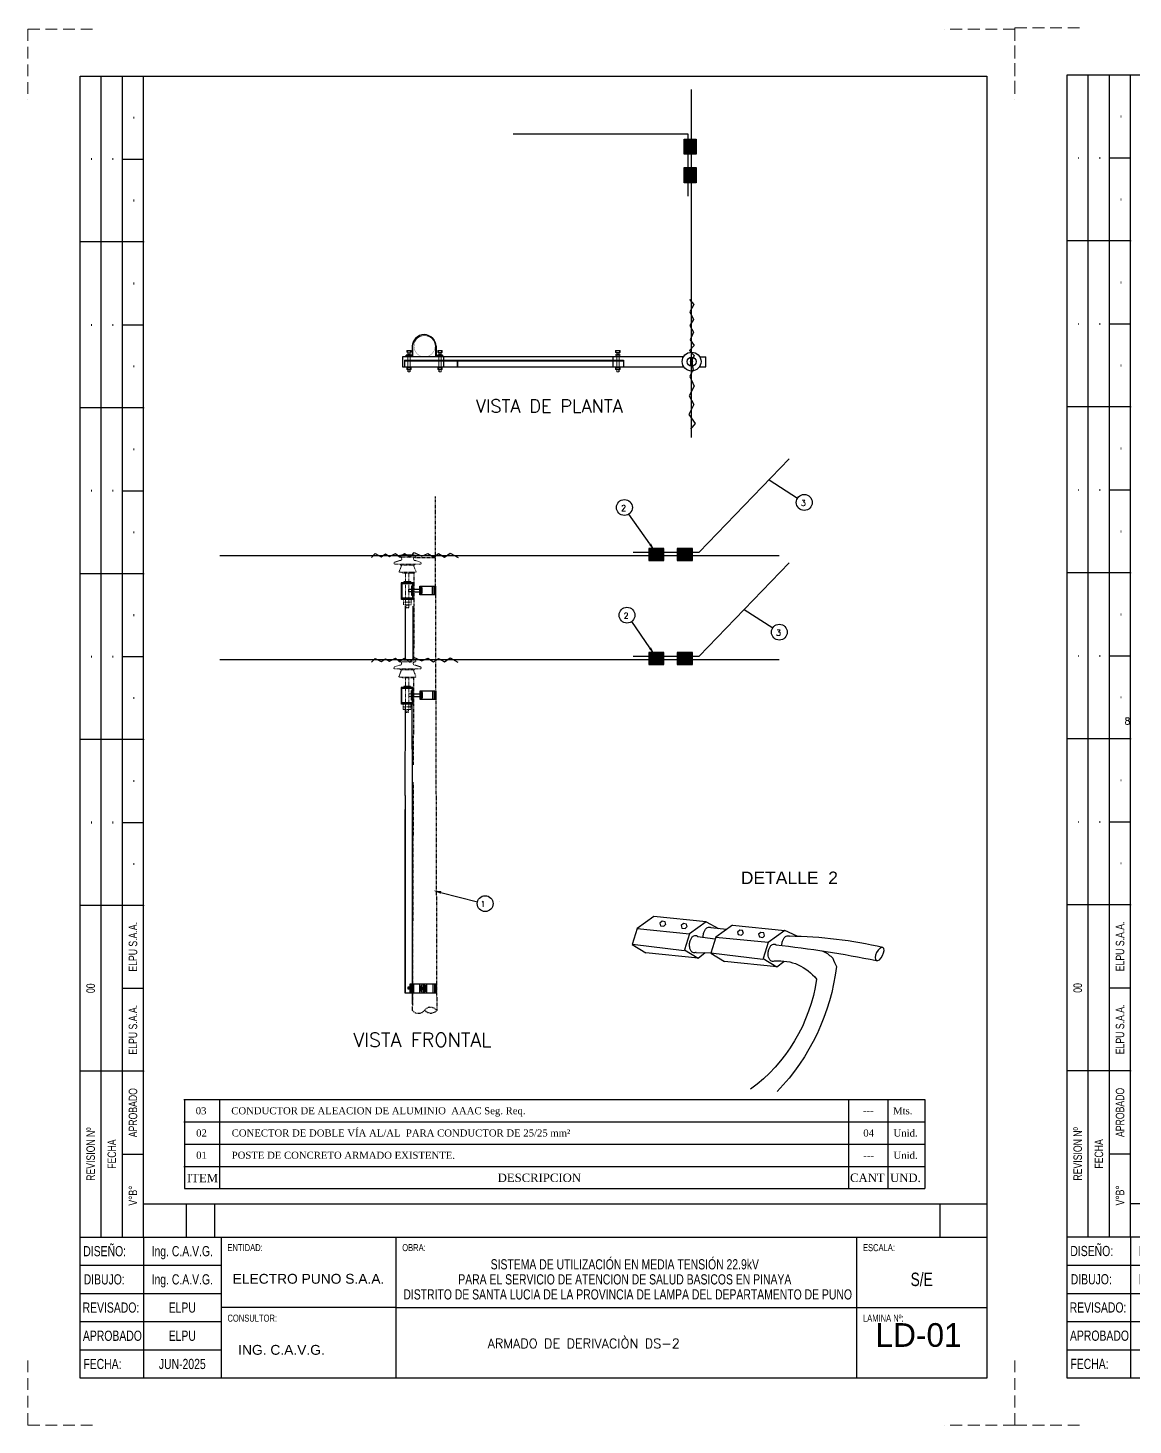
# Model space of a CAD drawing. Header units: millimetres. Extents: x 1804 to 3757, y 2643 to 7323.
# Drawn here: x 1804.3 to 2039.3, y 2939.5 to 3236.5 of the extents above; entities that cross this region are included whole.
import ezdxf
from ezdxf.enums import TextEntityAlignment as Align

# ---------------------------------------------------------------- set-up
doc = ezdxf.new("R2010")
doc.units = ezdxf.units.MM
doc.linetypes.add('DASHED', pattern=[0.75, 0.5, -0.25])
doc.linetypes.add('HIDDEN2', pattern=[0.1875, 0.125, -0.0625])
for name, color, linetype in [('_Cajetin Linea 1', 5, 'Continuous'), ('_Cajetin Linea 2', 2, 'Continuous'), ('_Texto 1', 7, 'Continuous'), ('_Texto 2', 7, 'Continuous'), ('_Texto 3', 4, 'Continuous'), ('_Texto 4', 7, 'Continuous'), ('_Texto 6', 7, 'Continuous'), ('Armados BT', 166, 'Continuous'), ('CAJETIN_T-1', 104, 'Continuous'), ('Postes de C.A.C.', 7, 'Continuous'), ('TEXTO', 7, 'Continuous')]:
    doc.layers.add(name, color=color, linetype=linetype)
for name, color, linetype, lineweight in [('_Cajetin Linea 3', 5, 'Continuous', 30), ('_Cajetin Linea 4', 3, 'DASHED', 0), ('POSTE', 7, 'Continuous', 13), ('TRAZO EXISTENTE', 150, 'Continuous', 0)]:
    doc.layers.add(name, color=color, linetype=linetype, lineweight=lineweight)
doc.styles.add('arial', font='arial.ttf')
doc.styles.add('Disylays_86', font='swisscl.ttf', dxfattribs={"height": 2.2})
doc.styles.add('MART BOOK', font='BOOKOSI.TTF')
doc.styles.add('MART BOOK 2', font='BOOKOS.TTF')
doc.styles.add('N-1', font='ROMANS')
doc.styles.add('N-2', font='ROMAND')
doc.styles.add('ROMANS', font='romans.shx')
doc.styles.add('ROMANT', font='romant.shx', dxfattribs={"height": 0.18})
doc.styles.add('TECHNIC', font='te______.pfb')
doc.styles.add('TEXTO1', font='arial.ttf')

# ---------------------------------------------------------------- blocks, each defined once
blk = doc.blocks.new('ANGULAR 2x2')
at = {"color": 7}
for p, q in [((0, 0.051), (1, 0.051)), ((0, 0.051), (0, 0)), ((0, 0.046), (1, 0.046)), ((0, 0), (1, 0)), ((1, 0.051), (1, 0))]:
    blk.add_line(p, q, dxfattribs=at)
blk = doc.blocks.new('aislador')
at = {"color": 7}
for p, q in [((-0.57, 1.88), (-0.57, 1.84)), ((-0.57, 1.84), (-0.57, -1.95)), ((0.52, -1.95), (0.52, 1.88)), ((0.42, -1.98), (-0.42, -1.98))]:
    blk.add_line(p, q, dxfattribs=at)
for radius in [5.24, 2.53]:
    blk.add_circle((0, 0), radius, dxfattribs=at)
for centre, radius, start, end in [((-0.02, 1.88), 0.543, 0, 180), ((-0.02, -1.95), 0.542, 180, 0)]:
    blk.add_arc(centre, radius, start, end, dxfattribs=at)
blk = doc.blocks.new('CAJETIN ARMADO')
at = {"layer": '_Cajetin Linea 1', "ltscale": 5}
for p, q in [((1569.36, 5536.82), (1389.95, 5536.82)), ((1399.05, 5536.82), (1399.05, 5529.78)), ((1405.05, 5536.82), (1405.05, 5529.78)), ((1559.36, 5536.82), (1559.36, 5529.78))]:
    blk.add_line(p, q, dxfattribs=at)
at = {"layer": '_Cajetin Linea 1'}
for p in [(1376.45, 5529.82), (1389.95, 5529.82)]:
    blk.add_line(p, (1569.36, 5529.82), dxfattribs=at)
at = {"layer": '_Cajetin Linea 1', "color": 5}
for p, q in [((1389.95, 5529.82), (1389.95, 5499.82)), ((1406.45, 5529.82), (1406.45, 5499.82)), ((1443.64, 5529.82), (1443.64, 5499.82)), ((1541.67, 5529.82), (1541.67, 5499.82)), ((1376.45, 5523.82), (1406.45, 5523.82)), ((1376.45, 5517.82), (1406.45, 5517.82)), ((1443.64, 5514.82), (1406.45, 5514.82)), ((1443.64, 5514.82), (1569.36, 5514.82)), ((1376.45, 5511.82), (1406.45, 5511.82)), ((1376.45, 5505.82), (1406.45, 5505.82))]:
    blk.add_line(p, q, dxfattribs=at)
at = {"layer": '_Cajetin Linea 2', "color": 3}
for points in [[(1380.95, 5529.82), (1380.95, 5776.82)], [(1385.45, 5529.82), (1385.45, 5776.82)], [(1389.95, 5529.82), (1389.95, 5776.82)], [(1385.45, 5759.18), (1389.95, 5759.18)], [(1389.95, 5741.53), (1376.45, 5741.53)], [(1385.45, 5723.89), (1389.95, 5723.89)], [(1389.95, 5706.25), (1376.45, 5706.25)], [(1385.45, 5688.61), (1389.95, 5688.61)], [(1389.95, 5670.96), (1376.45, 5670.96)], [(1385.45, 5653.32), (1389.95, 5653.32)], [(1389.95, 5635.68), (1376.45, 5635.68)], [(1385.45, 5618.03), (1389.95, 5618.03)], [(1389.95, 5600.39), (1376.45, 5600.39)], [(1385.45, 5582.75), (1389.95, 5582.75)], [(1389.95, 5565.11), (1376.45, 5565.11)], [(1385.45, 5547.46), (1389.95, 5547.46)]]:
    blk.add_lwpolyline(points, dxfattribs=at)
at = {"layer": '_Cajetin Linea 2', "color": 2}
blk.add_point((1389.95, 5600.39), dxfattribs=at)
at = {"layer": '_Cajetin Linea 2', "color": 3}
blk.add_point((1380.95, 5565.11), dxfattribs=at)
at = {"layer": '_Cajetin Linea 2'}
for p in [(1385.45, 5565.11), (1389.95, 5565.11)]:
    blk.add_point(p, dxfattribs=at)
at = {"layer": '_Cajetin Linea 3', "ltscale": 0.1}
blk.add_lwpolyline([(1569.36, 5499.82), (1376.45, 5499.82), (1376.45, 5776.82), (1569.36, 5776.82)], close=True, dxfattribs=at)
at = {"layer": '_Cajetin Linea 4', "ltscale": 5}
for p, q in [((1365.36, 5786.82), (1365.36, 5771.82)), ((1365.36, 5786.82), (1380.36, 5786.82)), ((1575.36, 5786.82), (1560.36, 5786.82)), ((1575.36, 5786.82), (1575.36, 5771.82)), ((1365.36, 5489.82), (1365.36, 5504.82)), ((1575.36, 5489.82), (1575.36, 5504.82)), ((1365.36, 5489.82), (1380.36, 5489.82)), ((1575.36, 5489.82), (1560.36, 5489.82))]:
    blk.add_line(p, q, dxfattribs=at)
at = {"layer": 'CAJETIN_T-1', "color": 2}
for p in [(1389.95, 5741.53), (1389.95, 5706.25), (1389.95, 5670.96), (1389.95, 5635.68)]:
    blk.add_point(p, dxfattribs=at)
at = {"layer": '_Texto 1', "style": 'Disylays_86'}
for s, p in [('-', (1387.7, 5768)), ('-', (1378.7, 5759.18)), ('-', (1383.2, 5759.18)), ('-', (1387.7, 5750.36)), ('-', (1387.7, 5732.71)), ('-', (1378.7, 5723.89)), ('-', (1383.2, 5723.89)), ('-', (1387.7, 5715.07)), ('-', (1387.7, 5697.43)), ('-', (1378.7, 5688.61)), ('-', (1383.2, 5688.61)), ('-', (1387.7, 5679.78)), ('-', (1387.7, 5662.14)), ('-', (1378.7, 5653.32)), ('-', (1383.2, 5653.32)), ('-', (1387.7, 5644.5)), ('-', (1387.7, 5626.86)), ('-', (1378.7, 5618.03)), ('-', (1383.2, 5618.03)), ('-', (1387.7, 5609.21)), ('ELPU S.A.A.', (1387.7, 5591.57)), ('00', (1378.7, 5582.75)), ('ELPU S.A.A.', (1387.7, 5573.93)), ('APROBADO', (1387.7, 5556.28)), ('REVISION Nº', (1378.7, 5547.46)), ('FECHA', (1383.2, 5547.46)), ('V%%DB%%D', (1387.7, 5538.64))]:
    blk.add_text(s, height=1.8, rotation=90, dxfattribs=at).set_placement(p, align=Align.MIDDLE_CENTER)
for s, p in [('DISEÑO:', (1381.69, 5526.82)), ('SISTEMA DE UTILIZACIÓN EN MEDIA TENSIÓN 22.9kV ', (1492.66, 5524.02)), ('DIBUJO:', (1381.59, 5520.82)), ('PARA EL SERVICIO DE ATENCION DE SALUD BASICOS EN PINAYA ', (1492.66, 5520.82)), (' DISTRITO DE SANTA LUCIA DE LA PROVINCIA DE LAMPA DEL DEPARTAMENTO DE PUNO', (1492.66, 5517.62)), ('REVISADO:  ', (1383.64, 5514.82)), ('APROBADO:', (1383.64, 5508.82)), ('FECHA:', (1381.21, 5502.82))]:
    blk.add_text(s, height=2.16, dxfattribs=at).set_placement(p, align=Align.MIDDLE_CENTER)
at = {"layer": '_Texto 2', "style": 'Disylays_86'}
for s, p in [('ENTIDAD:', (1407.81, 5526.82)), ('OBRA:', (1445, 5526.82)), ('ESCALA:', (1543.03, 5526.82)), ('CONSULTOR:', (1407.81, 5511.82)), ('LAMINA Nº:', (1543.03, 5511.82))]:
    blk.add_text(s, height=1.5, dxfattribs=at).set_placement(p)
at = {"layer": '_Texto 3', "style": 'Disylays_86'}
for s, p in [('Ing. C.A.V.G.', (1398.2, 5526.82)), ('Ing. C.A.V.G.', (1398.2, 5520.82)), ('ELPU', (1398.2, 5514.82)), ('ELPU', (1398.2, 5508.82)), ('JUN-2025', (1398.2, 5502.82))]:
    blk.add_text(s, height=2.16, dxfattribs=at).set_placement(p, align=Align.MIDDLE_CENTER)
at = {"layer": '_Texto 4', "ltscale": 2, "style": 'TEXTO1'}
for s, p in [('ELECTRO PUNO S.A.A.', (1408.92, 5519.89)), ('ING. C.A.V.G.', (1410.1, 5504.77))]:
    blk.add_text(s, height=2.1, dxfattribs=at).set_placement(p)
at = {"layer": '_Texto 6', "style": 'Disylays_86'}
blk.add_text('S/E', height=2.851, dxfattribs=at).set_placement((1555.52, 5520.82), align=Align.MIDDLE_CENTER)

msp = doc.modelspace()

# ---------------------------------------------------------------- hatches: boundary and pattern name
h = msp.add_hatch()
h.set_pattern_fill('ANSI31', color=3, scale=1.209945, angle=89.84806, style=0)
h.set_pattern_definition([(135.1519368, (-1191.35587, -1412.94539), (-0.106661086, -0.1072282785), [])])
h.paths.add_polyline_path([(1943.819, 3209.68), (1946.366, 3209.68), (1946.366, 3212.881), (1943.819, 3212.877)])
h = msp.add_hatch()
h.set_pattern_fill('ANSI31', color=3, scale=1.209945, angle=89.84806, style=0)
h.set_pattern_definition([(135.1519368, (-1191.35587, -1419.01273), (-0.106661086, -0.1072282785), [])])
h.paths.add_polyline_path([(1943.819, 3203.612), (1946.366, 3203.612), (1946.366, 3206.813), (1943.819, 3206.81)])
h = msp.add_hatch()
h.set_pattern_fill('ANSI31', color=3, scale=1.209945, angle=89.84806, style=0)
h.set_pattern_definition([(135.1519368, (-1198.85471, -1500.01237), (-0.106661086, -0.1072282785), [])])
h.paths.add_polyline_path([(1936.32, 3123.269), (1939.521, 3123.269), (1939.521, 3125.814), (1936.32, 3125.81)])
h = msp.add_hatch()
h.set_pattern_fill('ANSI31', color=3, scale=1.209945, angle=89.84806, style=0)
h.set_pattern_definition([(135.1519368, (-1192.78995, -1500.01237), (-0.106661086, -0.1072282785), [])])
h.paths.add_polyline_path([(1942.385, 3123.269), (1945.586, 3123.269), (1945.586, 3125.814), (1942.385, 3125.81)])
h = msp.add_hatch()
h.set_pattern_fill('ANSI31', color=3, scale=1.209945, angle=89.84806, style=0)
h.set_pattern_definition([(135.1519368, (-1198.8547, -1522.11631), (-0.106661086, -0.1072282785), [])])
h.paths.add_polyline_path([(1936.32, 3101.165), (1939.521, 3101.165), (1939.521, 3103.71), (1936.32, 3103.706)])
h = msp.add_hatch()
h.set_pattern_fill('ANSI31', color=3, scale=1.209945, angle=89.84806, style=0)
h.set_pattern_definition([(135.1519368, (-1192.78995, -1522.1163), (-0.106661086, -0.1072282785), [])])
h.paths.add_polyline_path([(1942.385, 3101.165), (1945.586, 3101.165), (1945.586, 3103.71), (1942.385, 3103.706)])

# ---------------------------------------------------------------- linework, layer by layer
for p, q in [((1945.425, 3149.47), (1945.425, 3223.407)), ((1943.708, 3166.598), (1883.98, 3166.598)), ((1884.735, 3166.772), (1884.735, 3166.935)), ((1886.01, 3166.935), (1884.735, 3166.935)), ((1886.173, 3166.772), (1884.735, 3166.772)), ((1886.01, 3168.83), (1886.01, 3166.935)), ((1886.01, 3166.772), (1886.01, 3166.771)), ((1890.966, 3166.935), (1890.967, 3166.935)), ((1890.966, 3166.772), (1892.548, 3166.772)), ((1891.137, 3168.83), (1891.137, 3166.935)), ((1891.137, 3166.935), (1892.548, 3166.935)), ((1891.137, 3166.772), (1891.137, 3166.771)), ((1892.548, 3166.772), (1892.548, 3166.935)), ((1928.686, 3166.598), (1928.686, 3164.472)), ((1947.142, 3166.598), (1948.444, 3166.598)), ((1948.444, 3164.472), (1948.444, 3166.598)), ((1919.196, 3164.472), (1943.753, 3164.472)), ((1947.098, 3164.472), (1948.444, 3164.472)), ((1845.136, 3124.37), (1964.023, 3124.37)), ((1845.136, 3102.266), (1964.023, 3102.266))]:
    msp.add_line(p, q)
at = {"color": 4, "linetype": 'Continuous', "ltscale": 0.05}
for p, q in [((1944.721, 3213.897), (1907.48, 3213.897)), ((1944.721, 3212.881), (1944.721, 3213.897)), ((1944.721, 3206.813), (1944.721, 3209.68)), ((1944.721, 3200.746), (1944.721, 3203.612)), ((1946.708, 3043.395), (1950.456, 3042.892)), ((1946.391, 3040.001), (1949.518, 3039.895))]:
    msp.add_line(p, q, dxfattribs=at)
at = {"lineweight": 13}
for p, q in [((1884.856, 3167.883), (1884.919, 3167.944)), ((1884.856, 3167.566), (1884.856, 3167.883)), ((1884.856, 3167.566), (1885.809, 3167.566)), ((1884.919, 3167.944), (1885.747, 3167.944)), ((1885.091, 3167.883), (1885.027, 3167.944)), ((1885.091, 3167.883), (1885.154, 3167.944)), ((1885.091, 3167.566), (1885.091, 3167.883)), ((1885.104, 3167.566), (1885.104, 3164.333)), ((1885.104, 3167.25), (1885.592, 3167.25)), ((1885.574, 3167.883), (1885.512, 3167.944)), ((1885.574, 3167.883), (1885.638, 3167.944)), ((1885.574, 3167.566), (1885.574, 3167.883)), ((1885.592, 3167.566), (1885.592, 3164.333)), ((1885.809, 3167.883), (1885.747, 3167.944)), ((1885.809, 3167.566), (1885.809, 3167.883)), ((1886.173, 3166.772), (1886.173, 3168.829)), ((1890.966, 3166.772), (1890.974, 3168.82)), ((1891.474, 3167.868), (1891.537, 3167.928)), ((1891.474, 3167.55), (1891.474, 3167.868)), ((1891.474, 3167.55), (1892.427, 3167.55)), ((1891.537, 3167.928), (1892.365, 3167.928)), ((1891.709, 3167.868), (1891.645, 3167.928)), ((1891.709, 3167.868), (1891.772, 3167.928)), ((1891.709, 3167.55), (1891.709, 3167.868)), ((1891.722, 3167.55), (1891.722, 3164.333)), ((1891.722, 3167.234), (1892.21, 3167.234)), ((1892.192, 3167.868), (1892.13, 3167.928)), ((1892.192, 3167.868), (1892.257, 3167.928)), ((1892.192, 3167.55), (1892.192, 3167.868)), ((1892.21, 3167.55), (1892.21, 3164.333)), ((1892.427, 3167.868), (1892.365, 3167.928)), ((1892.427, 3167.55), (1892.427, 3167.868)), ((1929.273, 3167.868), (1929.335, 3167.928)), ((1929.273, 3167.55), (1929.273, 3167.868)), ((1929.273, 3167.55), (1930.226, 3167.55)), ((1929.335, 3167.928), (1930.164, 3167.928)), ((1929.508, 3167.868), (1929.444, 3167.928)), ((1929.508, 3167.868), (1929.57, 3167.928)), ((1929.508, 3167.55), (1929.508, 3167.868)), ((1929.521, 3167.55), (1929.521, 3164.333)), ((1929.521, 3167.234), (1930.009, 3167.234)), ((1929.991, 3167.868), (1929.929, 3167.928)), ((1929.991, 3167.868), (1930.055, 3167.928)), ((1929.991, 3167.55), (1929.991, 3167.868)), ((1930.009, 3167.55), (1930.009, 3164.333)), ((1930.226, 3167.868), (1930.164, 3167.928)), ((1930.226, 3167.55), (1930.226, 3167.868)), ((1884.856, 3164.193), (1884.92, 3164.257)), ((1884.856, 3163.939), (1884.856, 3164.193)), ((1884.856, 3163.939), (1884.92, 3163.875)), ((1884.92, 3163.875), (1885.745, 3163.875)), ((1885.091, 3164.193), (1885.028, 3164.256)), ((1885.091, 3163.939), (1885.028, 3163.875)), ((1885.091, 3164.193), (1885.154, 3164.256)), ((1885.091, 3163.939), (1885.091, 3164.193)), ((1885.091, 3163.939), (1885.154, 3163.875)), ((1885.104, 3163.874), (1885.104, 3163.418)), ((1885.142, 3163.874), (1885.142, 3163.38)), ((1885.142, 3163.38), (1885.554, 3163.38)), ((1885.574, 3164.193), (1885.511, 3164.256)), ((1885.574, 3163.939), (1885.511, 3163.875)), ((1885.554, 3163.874), (1885.554, 3163.38)), ((1885.574, 3164.193), (1885.637, 3164.256)), ((1885.574, 3163.939), (1885.574, 3164.193)), ((1885.574, 3163.939), (1885.637, 3163.875)), ((1885.592, 3163.874), (1885.592, 3163.418)), ((1885.809, 3164.193), (1885.745, 3164.256)), ((1885.809, 3163.939), (1885.745, 3163.875)), ((1885.809, 3163.939), (1885.809, 3164.193)), ((1891.474, 3164.193), (1891.538, 3164.257)), ((1891.474, 3163.939), (1891.474, 3164.193)), ((1891.474, 3163.939), (1891.538, 3163.875)), ((1891.538, 3163.875), (1892.364, 3163.875)), ((1891.709, 3164.193), (1891.646, 3164.256)), ((1891.709, 3163.939), (1891.646, 3163.875)), ((1891.709, 3164.193), (1891.772, 3164.256)), ((1891.709, 3163.939), (1891.709, 3164.193)), ((1891.709, 3163.939), (1891.772, 3163.875)), ((1891.722, 3163.874), (1891.722, 3163.418)), ((1891.76, 3163.874), (1891.76, 3163.38)), ((1891.76, 3163.38), (1892.173, 3163.38)), ((1892.192, 3164.193), (1892.129, 3164.256)), ((1892.192, 3163.939), (1892.129, 3163.875)), ((1892.173, 3163.874), (1892.173, 3163.38)), ((1892.192, 3164.193), (1892.255, 3164.256)), ((1892.192, 3163.939), (1892.192, 3164.193)), ((1892.192, 3163.939), (1892.255, 3163.875)), ((1892.21, 3163.874), (1892.21, 3163.418)), ((1892.427, 3164.193), (1892.364, 3164.256)), ((1892.427, 3163.939), (1892.364, 3163.875)), ((1892.427, 3163.939), (1892.427, 3164.193)), ((1929.273, 3164.193), (1929.336, 3164.257)), ((1929.273, 3163.939), (1929.273, 3164.193)), ((1929.273, 3163.939), (1929.336, 3163.875)), ((1929.336, 3163.875), (1930.162, 3163.875)), ((1929.508, 3164.193), (1929.444, 3164.256)), ((1929.508, 3163.939), (1929.444, 3163.875)), ((1929.508, 3164.193), (1929.571, 3164.256)), ((1929.508, 3163.939), (1929.508, 3164.193)), ((1929.508, 3163.939), (1929.571, 3163.875)), ((1929.521, 3163.874), (1929.521, 3163.418)), ((1929.559, 3163.874), (1929.559, 3163.38)), ((1929.559, 3163.38), (1929.971, 3163.38)), ((1929.991, 3164.193), (1929.928, 3164.256)), ((1929.991, 3163.939), (1929.928, 3163.875)), ((1929.971, 3163.874), (1929.971, 3163.38)), ((1929.991, 3164.193), (1930.054, 3164.256)), ((1929.991, 3163.939), (1929.991, 3164.193)), ((1929.991, 3163.939), (1930.054, 3163.875)), ((1930.009, 3163.874), (1930.009, 3163.418)), ((1930.226, 3164.193), (1930.162, 3164.256)), ((1930.226, 3163.939), (1930.162, 3163.875)), ((1930.226, 3163.939), (1930.226, 3164.193))]:
    msp.add_line(p, q, dxfattribs=at)
at = {"linetype": 'HIDDEN2', "ltscale": 0.5}
for p, q in [((1890.876, 3136.895), (1891.237, 3027.605)), ((1890.876, 3123.891), (1886.412, 3123.891)), ((1886.402, 3120.788), (1886.328, 3102.143)), ((1886.317, 3098.526), (1886.241, 3079.787)), ((1886.241, 3076.17), (1886.05, 3027.609))]:
    msp.add_line(p, q, dxfattribs=at)
at = {"linetype": 'ByBlock', "lineweight": -2}
for p, q in [((1932.66, 3132.203), (1932.66, 3132.203)), ((1932.66, 3110.099), (1932.66, 3110.099)), ((1904.587, 3050.91), (1904.587, 3050.91))]:
    msp.add_line(p, q, dxfattribs=at)
at = {"color": 142}
for p, q in [((1885.72, 3118.764), (1884.273, 3118.764)), ((1884.273, 3118.764), (1884.273, 3118.592)), ((1885.72, 3118.764), (1885.72, 3118.583)), ((1883.697, 3118.243), (1883.694, 3118.243)), ((1883.697, 3117.192), (1883.694, 3117.192)), ((1886.05, 3117.943), (1885.928, 3117.943)), ((1886.05, 3115.852), (1885.928, 3115.852)), ((1886.385, 3116.669), (1887.643, 3116.667)), ((1886.387, 3117.196), (1887.643, 3117.194)), ((1887.877, 3117.865), (1887.877, 3115.996)), ((1888.164, 3117.481), (1887.877, 3117.481)), ((1887.877, 3117.148), (1888.164, 3117.148)), ((1887.877, 3116.724), (1888.164, 3116.724)), ((1887.877, 3116.38), (1888.164, 3116.38)), ((1888.164, 3116.38), (1888.164, 3117.481)), ((1890.619, 3117.865), (1890.619, 3115.996)), ((1890.731, 3117.865), (1890.731, 3115.996)), ((1890.806, 3117.865), (1890.806, 3115.996)), ((1890.856, 3117.865), (1890.856, 3115.996)), ((1890.906, 3117.865), (1890.906, 3115.996)), ((1890.949, 3117.865), (1890.949, 3115.996)), ((1883.755, 3115.016), (1883.755, 3115.16)), ((1885.932, 3115.016), (1883.755, 3115.016)), ((1884.635, 3102.223), (1884.635, 3113.567)), ((1885.932, 3115.016), (1885.932, 3115.15)), ((1886.242, 3102.213), (1886.242, 3113.567)), ((1886.256, 3114.921), (1886.258, 3115.15)), ((1883.675, 3095.981), (1883.671, 3095.981)), ((1885.698, 3096.502), (1884.25, 3096.502)), ((1884.25, 3096.502), (1884.25, 3096.33)), ((1885.698, 3096.502), (1885.698, 3096.32)), ((1886.027, 3095.681), (1885.906, 3095.681)), ((1886.304, 3094.934), (1887.727, 3094.932)), ((1887.961, 3095.603), (1887.961, 3093.734)), ((1888.247, 3095.219), (1887.961, 3095.219)), ((1887.961, 3094.886), (1888.247, 3094.886)), ((1888.247, 3094.118), (1888.247, 3095.219)), ((1890.703, 3095.603), (1890.703, 3093.734)), ((1890.815, 3095.603), (1890.815, 3093.734)), ((1890.89, 3095.603), (1890.89, 3093.734)), ((1890.939, 3095.603), (1890.939, 3093.734)), ((1890.989, 3095.603), (1890.989, 3093.734)), ((1891.033, 3095.603), (1891.033, 3093.734)), ((1883.733, 3092.754), (1883.733, 3092.897)), ((1885.91, 3092.754), (1883.733, 3092.754)), ((1884.556, 3073.365), (1884.635, 3092.195)), ((1886.027, 3093.59), (1885.905, 3093.59)), ((1885.91, 3092.754), (1885.91, 3092.888)), ((1886.068, 3073.365), (1886.008, 3092.888)), ((1886.233, 3092.659), (1886.235, 3092.888)), ((1886.302, 3094.408), (1887.727, 3094.406)), ((1887.961, 3094.462), (1888.247, 3094.462)), ((1887.961, 3094.118), (1888.247, 3094.118)), ((1884.544, 3031.353), (1884.544, 3070.383)), ((1885.599, 3032.598), (1885.114, 3032.598)), ((1885.114, 3032.598), (1885.114, 3032.25)), ((1885.293, 3032.436), (1885.522, 3032.436)), ((1885.632, 3031.353), (1885.632, 3033.31)), ((1885.677, 3031.353), (1885.677, 3033.31)), ((1885.73, 3031.353), (1885.73, 3033.31)), ((1885.782, 3031.353), (1885.782, 3033.31)), ((1885.86, 3031.353), (1885.86, 3033.31)), ((1885.977, 3031.353), (1885.977, 3033.31)), ((1888.144, 3032.908), (1887.844, 3032.908)), ((1887.844, 3032.908), (1887.844, 3031.755)), ((1888.144, 3032.548), (1887.844, 3032.548)), ((1888.144, 3031.353), (1888.144, 3033.31)), ((1888.404, 3033.306), (1888.404, 3031.349)), ((1888.633, 3033.306), (1888.633, 3031.349)), ((1888.934, 3032.904), (1888.633, 3032.904)), ((1888.633, 3032.555), (1888.934, 3032.555)), ((1888.934, 3031.751), (1888.934, 3032.904)), ((1890.774, 3033.306), (1890.774, 3031.349)), ((1890.891, 3033.306), (1890.891, 3031.349)), ((1890.969, 3033.306), (1890.969, 3031.349)), ((1891.021, 3033.306), (1891.021, 3031.349)), ((1891.073, 3033.306), (1891.073, 3031.349)), ((1891.119, 3033.306), (1891.119, 3031.349)), ((1886.303, 3031.353), (1884.544, 3031.353)), ((1885.114, 3032.25), (1885.599, 3032.25)), ((1888.144, 3032.103), (1887.844, 3032.103)), ((1887.844, 3031.755), (1888.144, 3031.755)), ((1888.633, 3032.111), (1888.934, 3032.111)), ((1888.633, 3031.751), (1888.934, 3031.751))]:
    msp.add_line(p, q, dxfattribs=at)
at = {"color": 3}
for p, q in [((1837.496, 3008.682), (1994.982, 3008.682)), ((1837.496, 3008.682), (1994.982, 3008.682)), ((1837.496, 3008.682), (1994.982, 3008.682)), ((1837.588, 3008.682), (1837.588, 2989.765)), ((1845.053, 3008.682), (1845.053, 2989.765)), ((1978.808, 3008.682), (1978.808, 2989.765)), ((1987.115, 3008.682), (1987.115, 2989.765)), ((1994.982, 3008.682), (1994.982, 2989.765)), ((1837.496, 3003.953), (1994.982, 3003.953)), ((1837.588, 2999.222), (1994.982, 2999.222)), ((1837.496, 2994.493), (1994.982, 2994.493)), ((1837.588, 2994.493), (1994.982, 2994.493)), ((1837.588, 2994.493), (1994.982, 2994.493)), ((1837.588, 2994.493), (1994.982, 2994.493)), ((1837.588, 2994.493), (1994.982, 2994.493)), ((1837.588, 2989.765), (1994.982, 2989.765))]:
    msp.add_line(p, q, dxfattribs=at)
for points in [[(1943.821, 3209.68), (1943.821, 3212.881), (1946.366, 3212.881), (1946.366, 3209.68)], [(1943.821, 3203.612), (1943.821, 3206.813), (1946.366, 3206.813), (1946.366, 3203.612)], [(1939.521, 3125.814), (1936.32, 3125.814), (1936.32, 3123.269), (1939.521, 3123.269)], [(1945.588, 3125.814), (1942.387, 3125.814), (1942.387, 3123.269), (1945.588, 3123.269)], [(1939.521, 3103.71), (1936.32, 3103.71), (1936.32, 3101.165), (1939.521, 3101.165)], [(1945.588, 3103.71), (1942.387, 3103.71), (1942.387, 3101.165), (1945.588, 3101.165)]]:
    msp.add_lwpolyline(points, close=True)
for points in [[(1945.004, 3178.795), (1945.885, 3177.721), (1945.053, 3176.157), (1945.836, 3174.546), (1945.053, 3173.276), (1945.836, 3171.859), (1945.152, 3170.232), (1945.983, 3169.011), (1945.005, 3167.936), (1945.935, 3166.91), (1945.299, 3165.543), (1945.784, 3163.937), (1945.05, 3162.408), (1945.968, 3160.34), (1944.93, 3158.304), (1945.869, 3156.428), (1944.851, 3154.318), (1946.182, 3152.442), (1945.158, 3151.217)], [(1877.383, 3123.952), (1878.153, 3124.752), (1879.448, 3124.075), (1880.372, 3124.691), (1881.204, 3124.136), (1882.499, 3124.783), (1883.3, 3124.075), (1884.379, 3124.814), (1885.612, 3123.983), (1886.444, 3124.968), (1888.077, 3124.198), (1889.341, 3124.783), (1890.605, 3124.013), (1891.622, 3124.752), (1892.916, 3124.013), (1894.088, 3124.845), (1895.783, 3123.921)], [(1877.36, 3101.689), (1878.131, 3102.49), (1879.425, 3101.813), (1880.35, 3102.428), (1881.182, 3101.874), (1882.476, 3102.521), (1883.278, 3101.813), (1884.356, 3102.551), (1885.589, 3101.72), (1886.421, 3102.705), (1888.055, 3101.936), (1889.318, 3102.521), (1890.582, 3101.751), (1891.599, 3102.49), (1892.894, 3101.751), (1894.065, 3102.582), (1895.76, 3101.659)], [(1948.524, 3046.512), (1937.398, 3047.621)], [(1939.926, 3045.918), (1939.768, 3046.505), (1939.134, 3046.596), (1938.659, 3046.189), (1938.84, 3045.646), (1939.541, 3045.533), (1939.904, 3045.895)], [(1944.462, 3045.419), (1944.303, 3046.007), (1943.67, 3046.098), (1943.195, 3045.691), (1943.376, 3045.148), (1944.077, 3045.035), (1944.439, 3045.397)], [(1949.5, 3045.247), (1952.86, 3044.916)], [(1954.116, 3045.782), (1965.242, 3044.672)], [(1956.435, 3044.037), (1956.277, 3044.625), (1955.643, 3044.715), (1955.168, 3044.309), (1955.349, 3043.766), (1956.05, 3043.653), (1956.412, 3044.015)], [(1960.943, 3043.562), (1960.785, 3044.15), (1960.151, 3044.241), (1959.676, 3043.834), (1959.857, 3043.291), (1960.559, 3043.178), (1960.921, 3043.54)], [(1963.339, 3041.587), (1963.339, 3041.587)]]:
    msp.add_lwpolyline(points)
at = {"color": 5, "linetype": 'HIDDEN2', "ltscale": 0.5, "const_width": 0.0559}
msp.add_lwpolyline([(1886.412, 3168.83, 1), (1890.876, 3168.83, 1)], format="xyb", close=True, dxfattribs=at)
at = {"color": 7}
msp.add_lwpolyline([(1883.98, 3164.472), (1892.733, 3164.472), (1892.733, 3166.598), (1883.98, 3166.598)], close=True, dxfattribs=at)
at = {"color": 7, "lineweight": 13}
for points in [[(1884.857, 3167.011), (1885.809, 3167.011), (1885.809, 3166.935), (1884.857, 3166.935)], [(1891.474, 3167.011), (1892.427, 3167.011), (1892.427, 3166.935), (1891.474, 3166.935)], [(1929.273, 3167.011), (1930.225, 3167.011), (1930.225, 3166.935), (1929.273, 3166.935)], [(1884.856, 3164.333), (1885.809, 3164.333), (1885.809, 3164.256), (1884.856, 3164.256)], [(1891.474, 3164.333), (1892.427, 3164.333), (1892.427, 3164.256), (1891.474, 3164.256)], [(1929.273, 3164.333), (1930.226, 3164.333), (1930.226, 3164.256), (1929.273, 3164.256)]]:
    msp.add_lwpolyline(points, close=True, dxfattribs=at)
at = {"color": 4, "linetype": 'Continuous', "ltscale": 0.05}
for points in [[(1947.008, 3125.089), (1966.179, 3144.898)], [(1932.979, 3125.089), (1936.32, 3125.089)], [(1939.521, 3125.089), (1942.387, 3125.089)], [(1945.588, 3125.089), (1947.008, 3125.089)], [(1947.008, 3102.985), (1966.179, 3122.794)], [(1932.979, 3102.985), (1936.32, 3102.985)], [(1939.521, 3102.985), (1942.387, 3102.985)], [(1945.588, 3102.985), (1947.008, 3102.985)], [(1973.199, 3040.31), (1974.301, 3039.721), (1974.754, 3039.358), (1975.003, 3039.159), (1975.416, 3038.735)]]:
    msp.add_lwpolyline(points, dxfattribs=at)
at = {"color": 6}
for points in [[(1961.893, 3140.469), (1967.956, 3136.558)], [(1936.565, 3126.806), (1932.106, 3133.177)], [(1956.594, 3112.889), (1962.656, 3108.977)], [(1936.565, 3104.703), (1932.723, 3110.362)], [(1892.135, 3052.731), (1899.917, 3050.77)]]:
    msp.add_lwpolyline(points, dxfattribs=at)
at = {"color": 142}
for points in [[(1886.258, 3115.15), (1886.258, 3118.583), (1883.697, 3118.583), (1883.697, 3115.15)], [(1883.861, 3118.419), (1886.06, 3118.419), (1886.06, 3115.313), (1883.861, 3115.313)], [(1885.343, 3117.224), (1885.928, 3117.224), (1885.928, 3116.623), (1885.343, 3116.623)], [(1887.643, 3117.865), (1890.98, 3117.865), (1890.98, 3115.996), (1887.643, 3115.996)], [(1890.309, 3117.865), (1890.98, 3117.865), (1890.98, 3115.996), (1890.309, 3115.996)], [(1886.235, 3092.888), (1886.235, 3096.32), (1883.675, 3096.32), (1883.675, 3092.888)], [(1883.838, 3096.157), (1886.037, 3096.157), (1886.037, 3093.051), (1883.838, 3093.051)], [(1887.727, 3095.603), (1891.064, 3095.603), (1891.064, 3093.734), (1887.727, 3093.734)], [(1890.392, 3095.603), (1891.064, 3095.603), (1891.064, 3093.734), (1890.392, 3093.734)], [(1885.291, 3032.703), (1885.522, 3032.703), (1885.522, 3032.19), (1885.291, 3032.19)], [(1886.303, 3031.353), (1885.599, 3031.353), (1885.599, 3033.31), (1886.303, 3033.31)], [(1889.095, 3031.353), (1885.599, 3031.353), (1885.599, 3033.31), (1889.095, 3033.31)], [(1887.656, 3033.306), (1891.151, 3033.306), (1891.151, 3031.349), (1887.656, 3031.349)], [(1890.448, 3033.306), (1891.151, 3033.306), (1891.151, 3031.349), (1890.448, 3031.349)]]:
    msp.add_lwpolyline(points, close=True, dxfattribs=at)
for points in [[(1885.928, 3115.852), (1885.928, 3117.943)], [(1887.877, 3116.667), (1887.877, 3117.194)], [(1885.905, 3093.59), (1885.906, 3095.681)], [(1887.961, 3094.406), (1887.961, 3094.932)], [(1884.556, 3073.365), (1884.556, 3031.353)], [(1886.068, 3073.003), (1886.068, 3073.365)], [(1886.068, 3029.002), (1886.068, 3073.365)], [(1888.144, 3032.607), (1888.144, 3032.056)], [(1888.633, 3032.052), (1888.633, 3032.603)]]:
    msp.add_lwpolyline(points, dxfattribs=at)
at = {"color": 4, "linetype": 'Continuous', "ltscale": 0.05}
for points in [[(1975.416, 3038.735, -0.0041078), (1976.229, 3037.007, -0.1617086), (1963.645, 3010.45)], [(1963.109, 3038.161, -0.2589192), (1972.001, 3034.267, -0.1999173), (1957.976, 3010.903)]]:
    msp.add_lwpolyline(points, format="xyb", dxfattribs=at)
at = {"color": 0, "linetype": 'HIDDEN2', "ltscale": 0.5}
msp.add_lwpolyline([(1886.093, 3027.61, 0.4908586), (1888.668, 3027.734, -0.4981563), (1891.244, 3027.609, -0.4432525), (1888.668, 3027.734, 2.1376728)], format="xyb", dxfattribs=at)
at = {"color": 7}
msp.add_circle((1945.425, 3165.571), 0.215, dxfattribs=at)
for centre in [(1969.372, 3135.643), (1931.139, 3134.558), (1931.684, 3111.684), (1964.073, 3108.063), (1901.546, 3050.359)]:
    msp.add_circle(centre, 1.686)
at = {"color": 7, "lineweight": 13}
for centre, radius, start, end in [((1888.712, 3168.698), 2.705, 92.44975, 177.19825), ((1888.714, 3168.697), 2.544, 92.86806, 177.02743), ((1888.431, 3168.697), 2.546, 2.78289, 86.50525), ((1888.431, 3168.697), 2.709, 2.82059, 86.50525)]:
    msp.add_arc(centre, radius, start, end, dxfattribs=at)
at = {"extrusion": (0, 0, -1)}
msp.add_ellipse((1985.379, 3039.641), major_axis=(0.704, 1.382), ratio=0.4611364, dxfattribs=at)
at = {"color": 6}
for points in [[(1936.331, 3126.648), (1937.518, 3125.402), (1936.799, 3126.965)], [(1936.331, 3104.544), (1937.518, 3103.298), (1936.799, 3104.861)], [(1892.066, 3052.456), (1890.489, 3053.148), (1892.205, 3053.005)]]:
    msp.add_solid(points, dxfattribs=at)
at = {"layer": 'Armados BT', "color": 7}
for p, q in [((1948.524, 3046.512), (1951.142, 3045.083)), ((1943.829, 3040.313), (1932.826, 3041.645)), ((1961.689, 3042.122), (1950.548, 3043.184)), ((1946.841, 3038.76), (1935.715, 3039.869)), ((1960.547, 3038.473), (1949.544, 3039.806)), ((1963.559, 3036.92), (1952.433, 3038.03))]:
    msp.add_line(p, q, dxfattribs=at)
for points in [[(1937.398, 3047.621), (1933.844, 3045.071), (1932.773, 3041.646), (1935.715, 3039.869)], [(1948.524, 3046.512), (1944.97, 3043.961), (1943.899, 3040.536), (1946.841, 3038.76), (1948.329, 3039.935)], [(1954.116, 3045.782), (1950.562, 3043.231), (1949.491, 3039.806), (1952.433, 3038.03)], [(1965.242, 3044.672), (1961.689, 3042.122), (1960.617, 3038.696), (1963.559, 3036.92), (1965.016, 3038.07)], [(1967.82, 3043.374), (1967.835, 3043.444), (1965.242, 3044.672)]]:
    msp.add_lwpolyline(points, dxfattribs=at)
for points in [[(1947.893, 3043.236, -0.0304524), (1947.912, 3043.628, -0.0587519), (1948.083, 3044.364, -0.0723411), (1948.372, 3044.907, -0.1066171), (1948.802, 3045.288, -0.1568512), (1949.19, 3045.367, -0.1304826), (1949.5, 3045.247)], [(1946.391, 3040.001, -0.246924), (1946.266, 3039.975, -0.1568512), (1945.878, 3039.896, -0.1568512), (1945.516, 3040.058, -0.1066171), (1945.179, 3040.524, -0.0723411), (1945.016, 3041.117, -0.0587519), (1945.011, 3041.873, -0.0587519), (1945.181, 3042.609, -0.0723411), (1945.47, 3043.152, -0.1066171), (1945.901, 3043.533, -0.1568512), (1946.289, 3043.612, -0.1568512), (1946.65, 3043.45, -0.0147022), (1946.708, 3043.395, -0.0147022)], [(1963.109, 3038.161, -0.246924), (1962.984, 3038.136, -0.1568512), (1962.596, 3038.057, -0.1568512), (1962.234, 3038.219, -0.1066171), (1961.897, 3038.685, -0.0723411), (1961.734, 3039.278, -0.0587519), (1961.729, 3040.033, -0.0587519), (1961.899, 3040.77, -0.0723411), (1962.188, 3041.312, -0.1066171), (1962.619, 3041.693, -0.1568512), (1963.007, 3041.772, -0.1568512), (1963.368, 3041.61, -0.0147022), (1963.426, 3041.555, -0.0147022)], [(1963.339, 3041.587, -0.0239608), (1984.675, 3038.26, -0.0302758)], [(1964.611, 3041.447, -0.0265124), (1964.63, 3041.788, -0.0587519), (1964.801, 3042.525, -0.0723411), (1965.09, 3043.067, -0.1066171), (1965.52, 3043.448, -0.1568512), (1965.908, 3043.527, -0.1304826), (1966.218, 3043.407)], [(1986.083, 3041.023, 0.053744), (1966.218, 3043.407, 0.0024401)]]:
    msp.add_lwpolyline(points, format="xyb", dxfattribs=at)
at = {"layer": 'Postes de C.A.C.', "linetype": 'ByBlock', "ltscale": 2}
msp.add_line((1933.844, 3045.071), (1944.97, 3043.961), dxfattribs=at)
at = {"layer": 'TRAZO EXISTENTE', "color": 182, "linetype": 'HIDDEN2'}
for p, q in [((1886.198, 3124.485), (1883.89, 3124.485)), ((1882.251, 3122.496), (1887.836, 3122.496)), ((1883.513, 3122.343), (1883.439, 3122.496)), ((1886.635, 3124.405), (1883.453, 3124.405)), ((1883.453, 3124.008), (1884.575, 3124.008)), ((1886.544, 3122.321), (1883.543, 3122.321)), ((1884.575, 3124.008), (1886.621, 3124.008)), ((1886.544, 3122.321), (1886.618, 3122.474)), ((1886.904, 3122.485), (1886.904, 3122.485)), ((1883.339, 3120.788), (1886.749, 3120.788)), ((1886.163, 3120.613), (1883.924, 3120.613)), ((1884.628, 3120.613), (1884.628, 3118.764)), ((1885.343, 3120.613), (1885.343, 3118.764)), ((1884.628, 3115.313), (1884.628, 3118.419)), ((1885.343, 3115.313), (1885.343, 3118.419)), ((1884.142, 3113.872), (1884.142, 3115.016)), ((1885.772, 3113.872), (1884.142, 3113.872)), ((1885.772, 3115.016), (1885.772, 3113.872)), ((1886.612, 3102.143), (1883.43, 3102.143)), ((1883.43, 3101.746), (1884.552, 3101.746)), ((1886.175, 3102.223), (1883.867, 3102.223)), ((1884.552, 3101.746), (1886.598, 3101.746)), ((1882.229, 3100.234), (1887.814, 3100.234)), ((1883.316, 3098.526), (1886.726, 3098.526)), ((1883.49, 3100.081), (1883.416, 3100.234)), ((1886.522, 3100.058), (1883.52, 3100.058)), ((1886.14, 3098.35), (1883.902, 3098.35)), ((1884.605, 3098.35), (1884.605, 3096.502)), ((1885.32, 3098.35), (1885.32, 3096.502)), ((1886.522, 3100.058), (1886.596, 3100.211)), ((1886.882, 3100.223), (1886.882, 3100.223)), ((1884.605, 3096.157), (1884.605, 3093.051)), ((1885.32, 3093.051), (1885.32, 3096.157)), ((1884.119, 3091.61), (1884.119, 3092.754)), ((1885.749, 3092.754), (1885.749, 3091.61)), ((1885.749, 3091.61), (1884.119, 3091.61))]:
    msp.add_line(p, q, dxfattribs=at)
for points in [[(1885.772, 3114.444), (1884.142, 3114.444)], [(1884.613, 3115.016), (1884.613, 3113.872)], [(1885.286, 3113.872), (1885.286, 3113.214), (1884.685, 3113.214), (1884.685, 3113.872)], [(1884.985, 3113.214), (1884.742, 3113.214)], [(1885.329, 3115.016), (1885.329, 3113.872)], [(1885.749, 3092.182), (1884.119, 3092.182)], [(1884.591, 3092.754), (1884.591, 3091.61)], [(1885.306, 3092.754), (1885.306, 3091.61)], [(1885.263, 3091.61), (1885.263, 3090.952), (1884.662, 3090.952), (1884.662, 3091.61)], [(1884.963, 3090.952), (1884.72, 3090.952)]]:
    msp.add_lwpolyline(points, dxfattribs=at)
at = {"layer": 'TRAZO EXISTENTE', "color": 182, "linetype": 'HIDDEN2', "const_width": 0.0572}
for points in [[(1884.985, 3113.729), (1884.771, 3113.729)], [(1884.985, 3113.557), (1884.771, 3113.557)], [(1884.985, 3113.386), (1884.771, 3113.386)], [(1884.957, 3113.729), (1885.171, 3113.729)], [(1884.957, 3113.557), (1885.171, 3113.557)], [(1884.957, 3113.386), (1885.171, 3113.386)], [(1884.963, 3091.467), (1884.748, 3091.467)], [(1884.963, 3091.295), (1884.748, 3091.295)], [(1884.963, 3091.123), (1884.748, 3091.123)], [(1884.934, 3091.467), (1885.149, 3091.467)], [(1884.934, 3091.295), (1885.149, 3091.295)], [(1884.934, 3091.123), (1885.149, 3091.123)]]:
    msp.add_lwpolyline(points, dxfattribs=at)
at = {"layer": 'TRAZO EXISTENTE', "color": 182, "linetype": 'HIDDEN2'}
msp.add_lwpolyline([(1885.32, 3094.962), (1885.905, 3094.962), (1885.905, 3094.361), (1885.32, 3094.361)], close=True, dxfattribs=at)
for centre, radius, start, end in [((1883.868, 3124.403), 0.0844, 74.73971, 181.35821), ((1886.22, 3124.403), 0.0844, 358.64179, 105.26029), ((1882.429, 3122.715), 0.277, 139.17924, 232.39226), ((1884.706, 3117.283), 6.14, 101.78123, 113.94996), ((1860.367, 3130.787), 24.908, 336.63738, 340.12846), ((1883.453, 3124.207), 0.199, 90, 270), ((1883.453, 3123.651), 0.358, 270, 87.79546), ((1883.543, 3122.352), 0.0318, 196.4198, 270), ((1886.635, 3123.651), 0.358, 92.20454, 270), ((1909.721, 3130.787), 24.908, 199.87154, 203.36262), ((1886.635, 3124.207), 0.199, 270, 90), ((1885.381, 3117.283), 6.14, 66.05004, 78.21877), ((1887.659, 3122.715), 0.277, 307.60774, 40.82076), ((1883.339, 3120.896), 0.108, 172.65919, 269.72912), ((1888.183, 3121.9), 4.472, 194.38681, 196.4198), ((1883.924, 3120.644), 0.0318, 196.4198, 270), ((1886.163, 3120.644), 0.0318, 270, 343.5802), ((1881.904, 3121.9), 4.472, 343.5802, 345.61319), ((1886.748, 3120.896), 0.108, 270.27088, 7.34081), ((1884.684, 3095.02), 6.14, 101.78123, 113.94996), ((1883.43, 3101.944), 0.199, 90, 270), ((1883.43, 3101.388), 0.358, 270, 87.79546), ((1883.845, 3102.141), 0.0844, 74.73971, 181.35821), ((1886.197, 3102.141), 0.0844, 358.64179, 105.26029), ((1886.612, 3101.388), 0.358, 92.20454, 270), ((1886.612, 3101.944), 0.199, 270, 90), ((1885.359, 3095.02), 6.14, 66.05004, 78.21877), ((1882.406, 3100.453), 0.277, 139.17924, 232.39226), ((1883.317, 3098.634), 0.108, 172.65919, 269.72912), ((1860.344, 3108.525), 24.908, 336.63738, 340.12846), ((1883.52, 3100.09), 0.0318, 196.4198, 270), ((1888.161, 3099.637), 4.472, 194.38681, 196.4198), ((1883.902, 3098.382), 0.0318, 196.4198, 270), ((1886.14, 3098.382), 0.0318, 270, 343.5802), ((1881.882, 3099.637), 4.472, 343.5802, 345.61319), ((1909.698, 3108.525), 24.908, 199.87154, 203.36262), ((1886.726, 3098.634), 0.108, 270.27088, 7.34081), ((1887.636, 3100.453), 0.277, 307.60774, 40.82076)]:
    msp.add_arc(centre, radius, start, end, dxfattribs=at)

# ---------------------------------------------------------------- block references
at = {"color": 7}
for name, p, xscale, yscale, zscale in [('aislador', (1945.425, 3165.571), 0.3820160846466657, 0.3820160846466657, 0.3820160846466657), ('ANGULAR 2x2', (1884.397, 3164.472), 11.15919180168726, 27.89797950421778, 27.89797950421807), ('ANGULAR 2x2', (1895.626, 3164.472), 35.31884205234027, 27.89797950421778, 27.89797950421807)]:
    msp.add_blockref(name, p, dxfattribs=dict(at, xscale=xscale, yscale=yscale, zscale=zscale))
at = {"layer": 'POSTE', "lineweight": 25, "xscale": 0.9991502875820589, "yscale": 0.9991502875820589, "zscale": 0.9991502875820589}
msp.add_blockref('CAJETIN ARMADO', (440.137, -2545.646), dxfattribs=at)
at = {"layer": 'POSTE', "lineweight": 25}
msp.add_blockref('CAJETIN ARMADO', (648.798, -2550.311), dxfattribs=at)

# ---------------------------------------------------------------- texts
at = {"color": 0, "style": 'N-2'}
msp.add_text('VISTA DE PLANTA', height=2.75901, dxfattribs=at).set_placement((1915.168, 3154.736), align=Align.CENTER)
at = {"color": 0}
for s, height, style, p in [('8', 1.426, 'ROMANS', (2037.46, 3088.459)), ('DETALLE  2', 2.6599, 'arial', (1955.881, 3054.514))]:
    msp.add_text(s, height=height, dxfattribs=dict(at, style=style)).set_placement(p)
at = {"color": 7, "style": 'MART BOOK 2'}
for s, height, p in [('03', 1.5062, (1840.007, 3005.577)), ('CONDUCTOR DE ALEACION DE ALUMINIO  AAAC Seg. Req.', 1.50623, (1847.564, 3005.577)), ('---', 1.5062, (1981.83, 3005.569)), ('Mts.', 1.5062, (1988.258, 3005.569)), ('CONECTOR DE DOBLE VÍA AL/AL  PARA CONDUCTOR DE 25/25 mm²', 1.50623, (1847.656, 3000.846)), ('02', 1.5062, (1840.099, 3000.846)), ('04', 1.5062, (1981.922, 3000.842)), ('Unid.', 1.5062, (1988.351, 3000.842)), ('01', 1.5062, (1840.099, 2996.115)), ('POSTE DE CONCRETO ARMADO EXISTENTE.', 1.50623, (1847.656, 2996.115)), ('---', 1.5062, (1981.922, 2996.111)), ('Unid.', 1.5062, (1988.351, 2996.111))]:
    msp.add_text(s, height=height, dxfattribs=at).set_placement(p)
at = {"color": 3, "style": 'MART BOOK'}
for s, height, p in [('ITEM', 1.788, (1838.155, 2991.127)), ('DESCRIPCION', 1.78803, (1904.199, 2991.18)), ('CANT', 1.788, (1979.106, 2991.187)), ('UND.', 1.788, (1987.615, 2991.18))]:
    msp.add_text(s, height=height, dxfattribs=at).set_placement(p)
at = {"color": 7, "style": 'TECHNIC'}
msp.add_text('LD-01', height=5.0321, dxfattribs=at).set_placement((1993.676, 2958.656), align=Align.MIDDLE)
at = {"style": 'ROMANT'}
msp.add_text('ARMADO DE DERIVACIÒN DS-2', height=1.9983, dxfattribs=at).set_placement((1922.487, 2957.189), align=Align.MIDDLE)
at = {"color": 3, "char_height": 1.252, "attachment_point": 3, "line_spacing_factor": 0.4, "style": 'N-1'}
for s, insert in [('2', (1931.497, 3135.07)), ('3', (1969.73, 3136.155)), ('2', (1932.041, 3112.195)), ('3', (1964.43, 3108.575)), ('1', (1901.626, 3050.897))]:
    msp.add_mtext(s, dxfattribs=dict(at, insert=insert))
at = {"layer": 'TEXTO', "color": 0, "style": 'ROMANS'}
msp.add_text('VISTA FRONTAL', height=2.97973, dxfattribs=at).set_placement((1873.496, 3019.915))

doc.saveas('drawing.dxf')
